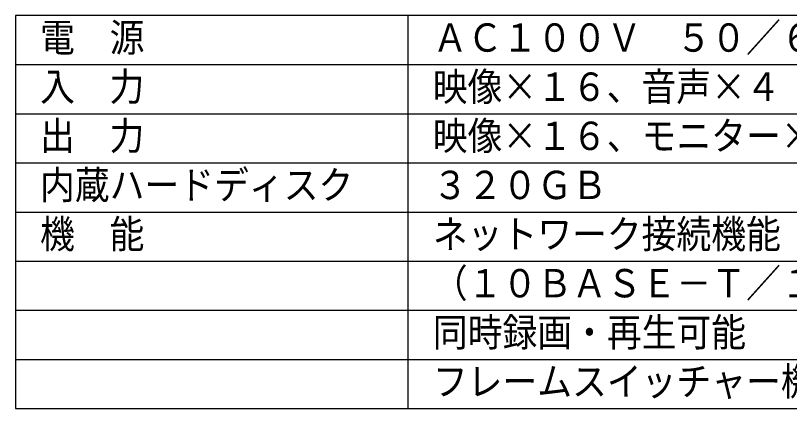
# Model space of a CAD drawing. Units: millimetres, scale not verified. Extents: x -62 to 63, y -57 to 57.
# Drawn here: x -62.5 to 16.3, y -56.5 to -16.5 of the extents above; entities that cross this region are included whole.
import ezdxf
from ezdxf.enums import TextEntityAlignment as Align

# ---------------------------------------------------------------- set-up
doc = ezdxf.new("R2010")
doc.units = ezdxf.units.MM
doc.header["$LTSCALE"] = 0.190318
doc.layers.add('0-0_MOJI1', color=2, linetype='Continuous')
doc.layers.add('0-3_WAKU', color=3, linetype='Continuous')
doc.styles.add('ＭＳ ゴシック', font='')
doc.styles.get('ＭＳ ゴシック').set_extended_font_data('MS Gothic')

msp = doc.modelspace()

# ---------------------------------------------------------------- linework, layer by layer
at = {"layer": '0-3_WAKU', "color": 4}
for p, q in [((62.5026, -16.5043), (-62.4973, -16.5043)), ((-62.4973, -16.5043), (-62.4973, -56.5043)), ((-22.4973, -56.5043), (-22.4973, -16.5043)), ((-62.4973, -56.5043), (62.5026, -56.5043))]:
    msp.add_line(p, q, dxfattribs=at)
at = {"layer": '0-3_WAKU', "color": 1}
for p, q in [((-62.4973, -21.5043), (62.5026, -21.5043)), ((-62.4973, -26.5043), (62.5026, -26.5043)), ((-62.4973, -31.5043), (62.5026, -31.5043)), ((-62.4973, -36.5043), (62.5026, -36.5043)), ((-62.4973, -41.5043), (62.5026, -41.5043)), ((-62.4973, -46.5043), (62.5026, -46.5043)), ((-62.4973, -51.5043), (62.5026, -51.5043))]:
    msp.add_line(p, q, dxfattribs=at)

# ---------------------------------------------------------------- texts
at = {"layer": '0-0_MOJI1', "style": 'ＭＳ ゴシック', "width": 0.9}
for s, p in [('電\u3000源', (-59.9973, -21.0595)), ('ＡＣ１００Ｖ\u3000５０／６０Ｈｚ', (-19.9973, -21.0595)), ('入  力', (-59.9973, -26.0595)), ('映像×１６、音声×４', (-19.9973, -26.0595)), ('出  力\u3000\u3000\u3000', (-59.9973, -31.0595)), ('映像×１６、モニター×２、音声×２', (-19.9973, -31.0595)), ('内蔵ハードディスク', (-59.9973, -36.0595)), ('３２０ＧＢ', (-19.9973, -36.0595)), ('機  能', (-59.9973, -41.0595)), ('ネットワーク接続機能', (-19.9973, -41.0595)), ('（１０ＢＡＳＥ－Ｔ／１００ＢＡＳＥ－Ｔｘ）', (-19.9973, -46.0595)), ('同時録画・再生可能', (-19.9973, -51.0594)), ('フレームスイッチャー機能、リモート操作', (-19.9973, -56.0594))]:
    msp.add_text(s, height=2.887, dxfattribs=at).set_placement(p, align=Align.BOTTOM_LEFT)

doc.saveas('drawing.dxf')
